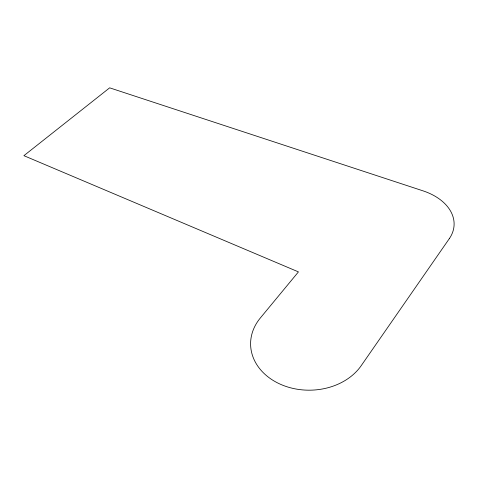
<?xml version="1.0" encoding="UTF-8"?>
<svg xmlns="http://www.w3.org/2000/svg" width="478" height="478" viewBox="0 0 478 478"><rect width="100%" height="100%" fill="white"/><g stroke="black" fill="none" stroke-linecap="round" stroke-linejoin="round"><path stroke-width="0.72" d="M449.29 238.689L361.189 365.7A58.973 46.766 -1 0 1 279.062 383.637A58.973 46.766 -1 0 1 260.331 317.995L298.433 271.892L23.9 155.673L109.659 87.833L423.024 190.853A53.351 35.665 2.3 0 1 449.29 238.689"/></g></svg>
